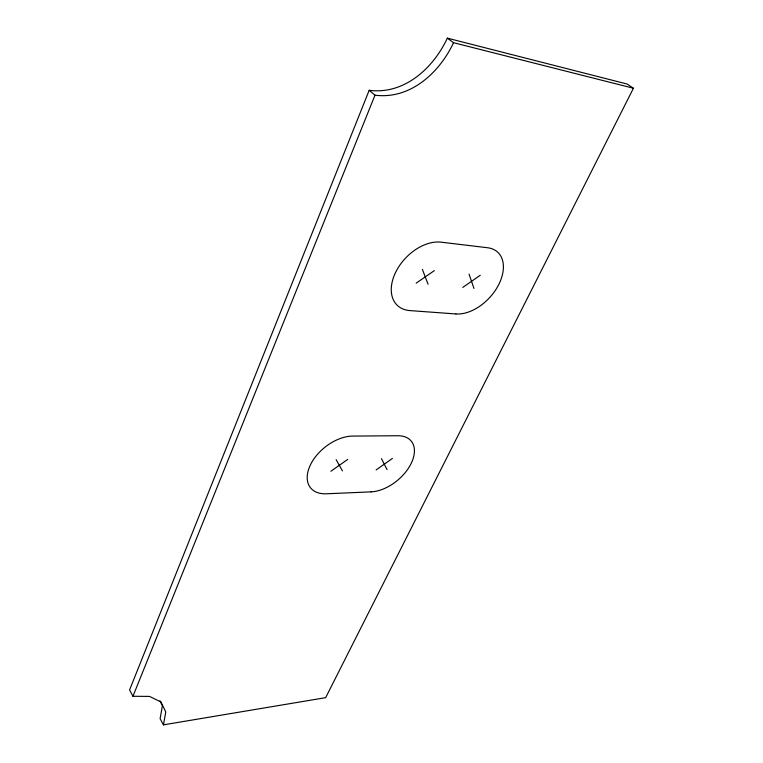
<?xml version="1.0" encoding="UTF-8"?>
<svg xmlns="http://www.w3.org/2000/svg" width="763" height="763" viewBox="0 0 763 763"><rect width="100%" height="100%" fill="white"/><g stroke="black" fill="none" stroke-linecap="round" stroke-linejoin="round"><path stroke-width="1.14" d="M163.454 724.85L165.781 712.013L160.974 701.998L149.51 696.409L132.953 696.276L129.576 689.962L369.178 90.301C404.361 94.879 433.394 68.107 447.337 38.15L627.052 84.006L633.424 88.25L325.658 697.659L163.454 724.85L160.106 718.689L162.385 705.851L159.972 700.825M132.953 696.276L374.995 95.194C410.341 99.676 439.459 72.752 453.546 42.699L633.424 88.25M376.13 469.932L392.42 458.429M330.884 471.248L347.718 459.412M462.75 287.413L480.28 275.243M416.169 283.168L434.338 270.627M447.337 38.15L453.546 42.699M369.178 90.301L374.995 95.194M336.14 459.669L342.444 470.914M381.481 458.668L387.051 469.617M422.397 269.425L428.081 284.246M469.054 274.117L473.957 288.433M371.076 491.868L326.326 493.785A36.5 22.604 -38.8 0 1 310.045 465.688A36.5 22.604 -38.8 0 1 352.649 436.083L397.847 435.74A35.47 21.364 -40 0 1 411.324 463.122A35.47 21.364 -40 0 1 371.076 491.868M455.95 313.955L409.893 310.589A40.057 26.581 -46.5 0 1 395.091 273.459A40.057 26.581 -46.5 0 1 441.09 242.176L487.538 247.737A38.97 24.921 -47.2 0 1 499.269 283.493A38.97 24.921 -47.2 0 1 455.95 313.955"/></g></svg>
